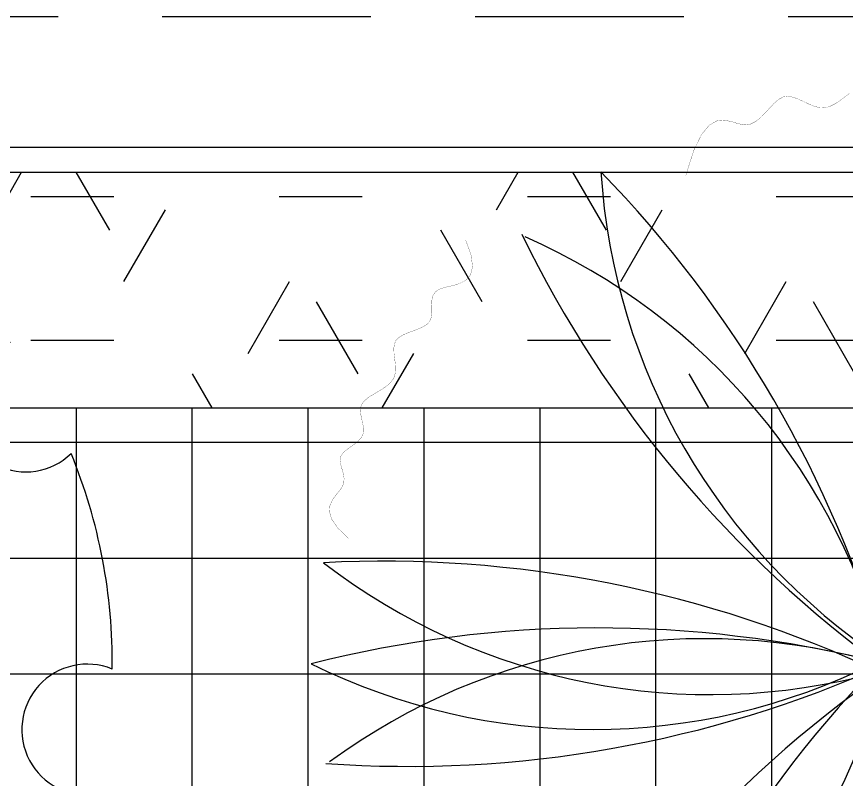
# Model space of a CAD drawing. Extents: x 941299 to 942979, y 2579300 to 2579597.
# Drawn here: x 942320.02 to 942327.98, y 2579405.82 to 2579413.13 of the extents above; entities that cross this region are included whole.
import ezdxf

# ---------------------------------------------------------------- set-up
doc = ezdxf.new("R2010")
doc.units = 0
doc.linetypes.add('HIDDEN', pattern=[0.375, 0.25, -0.125])
for name, color, linetype in [('fz', 7, 'CONTINUOUS'), ('尺寸标注', 2, 'CONTINUOUS'), ('绿化工程', 3, 'CONTINUOUS'), ('路缘石', 37, 'CONTINUOUS')]:
    doc.layers.add(name, color=color, linetype=linetype)

# ---------------------------------------------------------------- blocks, each defined once
blk = doc.blocks.new('xygr')
at = {"layer": '绿化工程', "color": 3, "const_width": 0.00216}
for points in [[(-1.8756, 4.7298), (-1.8014, 4.9632), (-1.7265, 5.1182), (-1.6518, 5.2092), (-1.5782, 5.2508), (-1.5065, 5.2574), (-1.4377, 5.2434), (-1.3726, 5.2233), (-1.312, 5.2115), (-1.2567, 5.2193), (-1.2058, 5.2447), (-1.1585, 5.2827), (-1.1139, 5.3279), (-1.0709, 5.3754), (-1.0285, 5.4199), (-0.986, 5.4564), (-0.9423, 5.4795), (-0.8966, 5.4859), (-0.8491, 5.4781), (-0.8002, 5.4605), (-0.7502, 5.4374), (-0.6996, 5.4131), (-0.6486, 5.3919), (-0.5976, 5.378), (-0.5469, 5.3758), (-0.497, 5.3882), (-0.4478, 5.4124), (-0.3993, 5.4444), (-0.3515, 5.48), (-0.3045, 5.5152)], [(-5.1107, 1.2491), (-5.2122, 1.3473), (-5.2701, 1.4309), (-5.2927, 1.502), (-5.2885, 1.5627), (-5.2659, 1.615), (-5.2331, 1.6609), (-5.1985, 1.7027), (-5.1706, 1.7424), (-5.1557, 1.7817), (-5.1524, 1.8206), (-5.1573, 1.8589), (-5.1671, 1.8961), (-5.1783, 1.9321), (-5.1877, 1.9664), (-5.1917, 1.9988), (-5.1871, 2.0289), (-5.1715, 2.0566), (-5.1468, 2.0825), (-5.1159, 2.1073), (-5.0819, 2.1318), (-5.0476, 2.1568), (-5.016, 2.1831), (-4.9901, 2.2113), (-4.9727, 2.2424), (-4.9659, 2.2767), (-4.9675, 2.3137), (-4.9744, 2.3525), (-4.9834, 2.3921), (-4.9915, 2.4317), (-4.9955, 2.4704), (-4.9923, 2.5074), (-4.9787, 2.5416), (-4.9527, 2.5726), (-4.9166, 2.6011), (-4.8738, 2.6284), (-4.8276, 2.6554), (-4.7814, 2.6835), (-4.7385, 2.7136), (-4.7023, 2.747), (-4.6763, 2.7848), (-4.6625, 2.8276), (-4.6588, 2.8743), (-4.6617, 2.9232), (-4.6678, 2.9729), (-4.6736, 3.0215), (-4.6758, 3.0676), (-4.671, 3.1094), (-4.6556, 3.1454), (-4.6275, 3.1746), (-4.589, 3.1982), (-4.5435, 3.218), (-4.4945, 3.2359), (-4.4456, 3.2539), (-4.4001, 3.2737), (-4.3616, 3.2973), (-4.3335, 3.3264), (-4.318, 3.3624), (-4.3121, 3.4035), (-4.3117, 3.4477), (-4.3124, 3.4928), (-4.31, 3.5364), (-4.3001, 3.5765), (-4.2787, 3.6108), (-4.2414, 3.6371), (-4.1861, 3.6548), (-4.1196, 3.6696), (-4.0509, 3.689), (-3.9889, 3.7202), (-3.9426, 3.7706), (-3.9209, 3.8475), (-3.9328, 3.9584), (-3.9872, 4.1105)]]:
    blk.add_lwpolyline(points, dxfattribs=at)
at = {"layer": '绿化工程', "color": 3}
for centre, radius, start, end in [((-10.7181, -3.0471), 11.1998, 16.08793, 44.21146), ((3.3695, 5.1496), 6.0722, 183.65329, 236.48943), ((6.6226, 9.064), 11.1998, 205.94721, 234.07074), ((-5.8535, -1.4238), 6.0722, 13.51257, 66.34871), ((-4.7804, -10.1695), 11.1998, 64.78545, 92.90898), ((-1.6397, 5.8237), 6.0722, 232.35081, 285.18695), ((-2.7187, -10.8096), 11.1998, 76.08793, 104.21146), ((-1.6921, -5.7851), 6.0722, 73.51257, 126.34871), ((-2.7734, 5.489), 6.0722, 243.65329, 296.48943), ((-4.5368, 10.2634), 11.1998, 265.94721, 294.07074), ((8.0036, -7.7631), 11.1998, 136.08793, 164.21146), ((6.4184, -9.2286), 11.1998, 124.78545, 152.90898), ((-5.8617, 1.4879), 6.0722, 292.35081, 345.18695), ((-6.1387, 0.3388), 6.0722, 303.65329, 356.48943)]:
    blk.add_arc(centre, radius, start, end, dxfattribs=at)
blk = doc.blocks.new('dys')
at = {"layer": '绿化工程'}
for centre, radius, start, end in [((4.4737, 2.4603), 0.6284, 103.64494, 313.97307), ((0, 0), 5.3048, 359.37363, 22.24382), ((5.0655, -0.6391), 0.6284, 67.64494, 277.97307)]:
    blk.add_arc(centre, radius, start, end, dxfattribs=at)

msp = doc.modelspace()

# ---------------------------------------------------------------- hatches: boundary and pattern name
at = {"layer": '绿化工程'}
h = msp.add_hatch(dxfattribs=at)
h.set_pattern_fill('HEX', color=9, scale=0.25, style=0)
h.set_pattern_definition([(0, (0, 0), (0, 1.374815), [0.79375, -1.5875]), (120, (0, 0), (-1.1906247155, -0.6874075), [0.79375, -1.5875]), (60, (0.7937, 0), (-1.1906247155, 0.6874075), [0.79375, -1.5875])])
h.paths.add_polyline_path([(942272.9167, 2579411.64137), (942272.9167, 2579409.38137), (942335.4167, 2579409.38137), (942335.4167, 2579411.64137)])
h = msp.add_hatch(dxfattribs=at)
h.set_pattern_fill('ANSI37', color=9, scale=0.35, angle=45, style=0)
h.set_pattern_definition([(90, (426.2033, 0), (-1.11125, 1e-16), []), (180, (426.2033, 0), (-1e-16, -1.11125), [])])
h.paths.add_polyline_path([(942272.9167, 2579409.38137), (942272.9167, 2579404.38137), (942335.4167, 2579404.38137), (942335.4167, 2579409.38137)])

# ---------------------------------------------------------------- linework, layer by layer
at = {"layer": 'fz', "color": 2}
msp.add_line((942210.4167, 2579411.88137), (942510.4167, 2579411.88137), dxfattribs=at)
at = {"layer": 'fz', "color": 8}
msp.add_line((942210.4167, 2579409.38137), (942510.4167, 2579409.38137), dxfattribs=at)
at = {"layer": '尺寸标注', "color": 253, "linetype": 'HIDDEN', "ltscale": 8}
msp.add_line((942210.4167, 2579413.13137), (942510.4167, 2579413.13137), dxfattribs=at)
at = {"layer": '路缘石'}
msp.add_line((942210.4167, 2579411.64137), (942510.4167, 2579411.64137), dxfattribs=at)

# ---------------------------------------------------------------- block references
at = {"layer": 'fz'}
for name, p in [('xygr', (942328.31204, 2579406.88137)), ('dys', (942315.63261, 2579406.93541))]:
    msp.add_blockref(name, p, dxfattribs=at)

doc.saveas('drawing.dxf')
